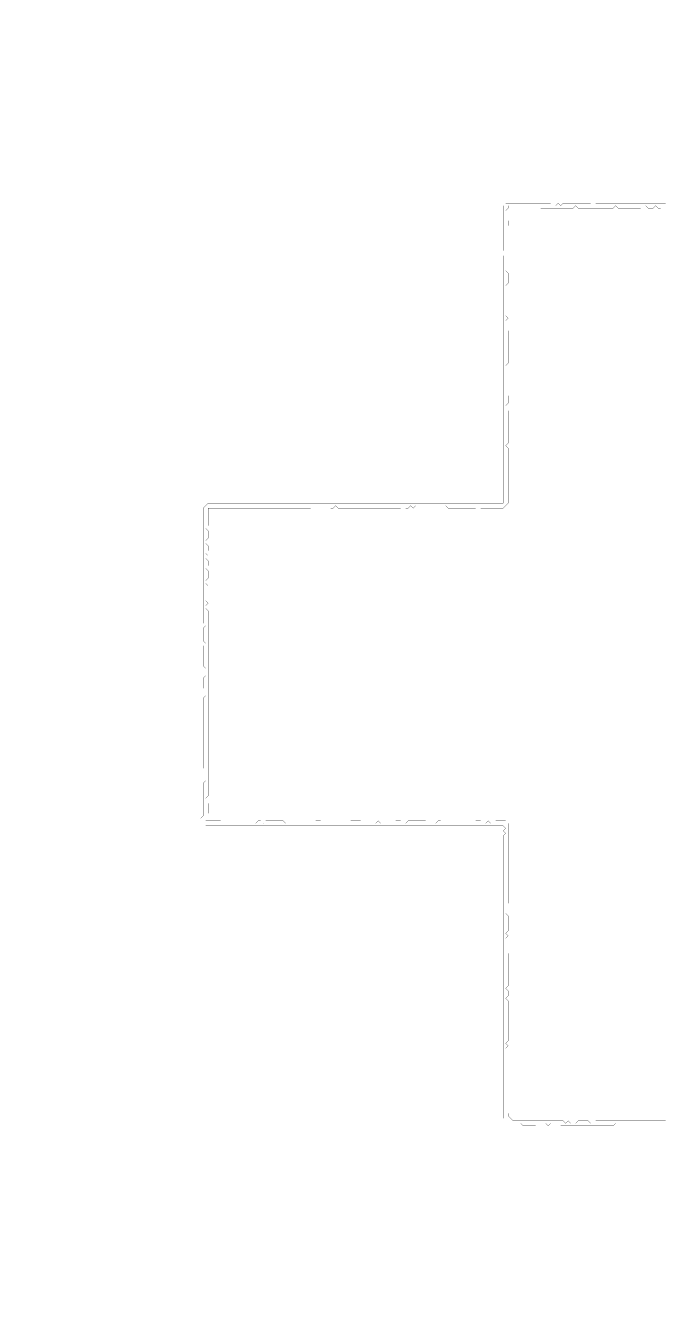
# Model space of a CAD drawing. Header units: metres. Extents: x 0 to 4985, y -4985 to 0.
# Drawn here: x 0 to 2493, y -4985 to 0 of the extents above; entities that cross this region are included whole.
import ezdxf

# ---------------------------------------------------------------- set-up
doc = ezdxf.new("R2010")
doc.units = ezdxf.units.M
doc.layers.add('conductor', color=1, linetype='Continuous')
doc.layers.add('substrate', color=5, linetype='Continuous')

msp = doc.modelspace()

# ---------------------------------------------------------------- linework, layer by layer
at = {"layer": 'conductor', "const_width": 0.5}
msp.add_lwpolyline([(2497.5, -712.2), (2487.7, -702.4), (2478, -712.2), (2468.2, -712.2), (2458.5, -702.4), (2448.7, -712.2), (2439, -712.2), (2429.2, -712.2), (2419.5, -702.4), (2409.7, -702.4), (2399.9, -712.2), (2390.2, -712.2), (2380.4, -712.2), (2370.7, -712.2), (2360.9, -712.2), (2351.2, -712.2), (2341.4, -712.2), (2331.7, -712.2), (2321.9, -712.2), (2312.1, -712.2), (2302.4, -702.4), (2292.6, -712.2), (2282.9, -712.2), (2273.1, -712.2), (2263.4, -712.2), (2253.6, -712.2), (2243.8, -712.2), (2234.1, -712.2), (2224.3, -712.2), (2214.6, -712.2), (2204.8, -712.2), (2195.1, -712.2), (2185.3, -712.2), (2175.6, -712.2), (2165.8, -712.2), (2156, -712.2), (2146.3, -702.4), (2136.5, -712.2), (2126.8, -712.2), (2117, -712.2), (2107.3, -712.2), (2097.5, -712.2), (2087.8, -712.2), (2078, -712.2), (2068.2, -712.2), (2058.5, -712.2), (2048.7, -712.2), (2039, -712.2), (2029.2, -712.2), (2019.5, -712.2), (2009.7, -712.2), (2000, -702.4), (1990.2, -712.2), (1980.4, -702.4), (1970.7, -702.4), (1960.9, -702.4), (1951.2, -702.4), (1941.4, -702.4), (1931.7, -702.4), (1921.9, -702.4), (1912.1, -702.4), (1902.4, -702.4), (1892.6, -702.4), (1882.9, -702.4), (1882.9, -712.2), (1873.1, -721.9), (1873.1, -731.7), (1873.1, -741.4), (1873.1, -751.2), (1882.9, -761), (1882.9, -770.7), (1882.9, -780.5), (1873.1, -790.2), (1873.1, -800), (1873.1, -809.7), (1873.1, -819.5), (1873.1, -829.2), (1873.1, -839), (1873.1, -848.8), (1873.1, -858.5), (1873.1, -868.3), (1873.1, -878), (1873.1, -887.8), (1873.1, -897.5), (1873.1, -907.3), (1873.1, -917.1), (1873.1, -926.8), (1882.9, -936.6), (1873.1, -946.3), (1873.1, -956.1), (1882.9, -965.8), (1882.9, -975.6), (1882.9, -985.3), (1882.9, -995.1), (1882.9, -1004.9), (1873.1, -1014.6), (1873.1, -1024.4), (1873.1, -1034.1), (1873.1, -1043.9), (1873.1, -1053.6), (1873.1, -1063.4), (1873.1, -1073.1), (1873.1, -1082.9), (1873.1, -1092.7), (1873.1, -1102.4), (1873.1, -1112.2), (1873.1, -1121.9), (1873.1, -1131.7), (1882.9, -1141.4), (1873.1, -1151.2), (1873.1, -1160.9), (1873.1, -1170.7), (1873.1, -1180.5), (1882.9, -1190.2), (1882.9, -1200), (1882.9, -1209.7), (1882.9, -1219.5), (1882.9, -1229.2), (1882.9, -1239), (1882.9, -1248.8), (1882.9, -1258.5), (1882.9, -1268.3), (1882.9, -1278), (1882.9, -1287.8), (1882.9, -1297.5), (1882.9, -1307.3), (1882.9, -1317), (1873.1, -1326.8), (1873.1, -1336.6), (1873.1, -1346.3), (1873.1, -1356.1), (1873.1, -1365.8), (1873.1, -1375.6), (1873.1, -1385.3), (1873.1, -1395.1), (1873.1, -1404.8), (1873.1, -1414.6), (1873.1, -1424.4), (1873.1, -1434.1), (1882.9, -1443.9), (1882.9, -1453.6), (1882.9, -1463.4), (1882.9, -1473.1), (1873.1, -1482.9), (1873.1, -1492.6), (1882.9, -1502.4), (1882.9, -1512.2), (1882.9, -1521.9), (1882.9, -1531.7), (1882.9, -1541.4), (1882.9, -1551.2), (1882.9, -1560.9), (1882.9, -1570.7), (1882.9, -1580.4), (1882.9, -1590.2), (1882.9, -1600), (1882.9, -1609.7), (1882.9, -1619.5), (1882.9, -1629.2), (1873.1, -1639), (1882.9, -1648.7), (1882.9, -1658.5), (1882.9, -1668.3), (1882.9, -1678), (1882.9, -1687.8), (1882.9, -1697.5), (1882.9, -1707.3), (1882.9, -1717), (1882.9, -1726.8), (1882.9, -1736.5), (1882.9, -1746.3), (1882.9, -1756.1), (1882.9, -1765.8), (1882.9, -1775.6), (1882.9, -1785.3), (1882.9, -1795.1), (1882.9, -1804.8), (1882.9, -1814.6), (1882.9, -1824.3), (1882.9, -1834.1), (1882.9, -1843.9), (1882.9, -1853.6), (1882.9, -1863.4), (1873.1, -1873.1), (1863.4, -1882.9), (1853.6, -1882.9), (1843.9, -1882.9), (1834.1, -1882.9), (1824.3, -1882.9), (1814.6, -1882.9), (1804.8, -1882.9), (1795.1, -1882.9), (1785.3, -1882.9), (1775.6, -1882.9), (1765.8, -1873.1), (1756.1, -1882.9), (1746.3, -1882.9), (1736.5, -1882.9), (1726.8, -1882.9), (1717, -1882.9), (1707.3, -1882.9), (1697.5, -1882.9), (1687.8, -1882.9), (1678, -1882.9), (1668.3, -1882.9), (1658.5, -1882.9), (1648.7, -1882.9), (1639, -1873.1), (1629.2, -1873.1), (1619.5, -1873.1), (1609.7, -1873.1), (1600, -1873.1), (1590.2, -1873.1), (1580.4, -1873.1), (1570.7, -1873.1), (1560.9, -1873.1), (1551.2, -1873.1), (1541.4, -1873.1), (1531.7, -1873.1), (1521.9, -1873.1), (1512.2, -1882.9), (1502.4, -1873.1), (1492.6, -1882.9), (1482.9, -1882.9), (1473.1, -1873.1), (1463.4, -1882.9), (1453.6, -1882.9), (1443.9, -1882.9), (1434.1, -1882.9), (1424.4, -1882.9), (1414.6, -1882.9), (1404.8, -1882.9), (1395.1, -1882.9), (1385.3, -1882.9), (1375.6, -1882.9), (1365.8, -1882.9), (1356.1, -1882.9), (1346.3, -1882.9), (1336.6, -1882.9), (1326.8, -1882.9), (1317, -1882.9), (1307.3, -1882.9), (1297.5, -1882.9), (1287.8, -1882.9), (1278, -1882.9), (1268.3, -1882.9), (1258.5, -1882.9), (1248.8, -1882.9), (1239, -1882.9), (1229.2, -1882.9), (1219.5, -1882.9), (1209.7, -1873.1), (1200, -1882.9), (1190.2, -1882.9), (1180.5, -1873.1), (1170.7, -1873.1), (1160.9, -1873.1), (1151.2, -1873.1), (1141.4, -1873.1), (1131.7, -1873.1), (1121.9, -1873.1), (1112.2, -1882.9), (1102.4, -1882.9), (1092.7, -1882.9), (1082.9, -1882.9), (1073.1, -1882.9), (1063.4, -1882.9), (1053.6, -1882.9), (1043.9, -1882.9), (1034.1, -1882.9), (1024.4, -1882.9), (1014.6, -1882.9), (1004.9, -1882.9), (995.1, -1882.9), (985.3, -1882.9), (975.6, -1882.9), (965.8, -1882.9), (956.1, -1882.9), (946.3, -1882.9), (936.6, -1882.9), (926.8, -1882.9), (917.1, -1882.9), (907.3, -1882.9), (897.5, -1882.9), (887.8, -1882.9), (878, -1882.9), (868.3, -1882.9), (858.5, -1882.9), (848.8, -1882.9), (839, -1882.9), (829.2, -1882.9), (819.5, -1882.9), (809.7, -1882.9), (800, -1882.9), (790.2, -1882.9), (780.5, -1882.9), (770.7, -1882.9), (761, -1882.9), (751.2, -1882.9), (741.4, -1882.9), (731.7, -1882.9), (721.9, -1882.9), (712.2, -1882.9), (712.2, -1892.6), (712.2, -1902.4), (712.2, -1912.1), (712.2, -1921.9), (712.2, -1931.7), (712.2, -1941.4), (712.2, -1951.2), (702.4, -1960.9), (712.2, -1970.7), (712.2, -1980.4), (712.2, -1990.2), (712.2, -2000), (702.4, -2009.7), (702.4, -2019.5), (712.2, -2029.2), (712.2, -2039), (712.2, -2048.7), (702.4, -2058.5), (712.2, -2068.2), (702.4, -2078), (712.2, -2087.8), (712.2, -2097.5), (712.2, -2107.3), (702.4, -2117), (712.2, -2126.8), (712.2, -2136.5), (712.2, -2146.3), (712.2, -2156), (702.4, -2165.8), (702.4, -2175.6), (712.2, -2185.3), (702.4, -2195.1), (702.4, -2204.8), (702.4, -2214.6), (702.4, -2224.3), (702.4, -2234.1), (702.4, -2243.8), (712.2, -2253.6), (702.4, -2263.4), (702.4, -2273.1), (712.2, -2282.9), (712.2, -2292.6), (712.2, -2302.4), (712.2, -2312.1), (712.2, -2321.9), (712.2, -2331.7), (712.2, -2341.4), (712.2, -2351.2), (712.2, -2360.9), (712.2, -2370.7), (712.2, -2380.4), (712.2, -2390.2), (712.2, -2399.9), (712.2, -2409.7), (712.2, -2419.5), (712.2, -2429.2), (712.2, -2439), (712.2, -2448.7), (712.2, -2458.5), (712.2, -2468.2), (712.2, -2478), (712.2, -2487.7), (712.2, -2497.5), (712.2, -2507.3), (712.2, -2517), (712.2, -2526.8), (712.2, -2536.5), (712.2, -2546.3), (712.2, -2556), (712.2, -2565.8), (712.2, -2575.5), (712.2, -2585.3), (712.2, -2595.1), (712.2, -2604.8), (712.2, -2614.6), (712.2, -2624.3), (712.2, -2634.1), (712.2, -2643.8), (712.2, -2653.6), (712.2, -2663.3), (712.2, -2673.1), (712.2, -2682.9), (712.2, -2692.6), (712.2, -2702.4), (712.2, -2712.1), (712.2, -2721.9), (712.2, -2731.6), (712.2, -2741.4), (712.2, -2751.2), (712.2, -2760.9), (712.2, -2770.7), (712.2, -2780.4), (712.2, -2790.2), (712.2, -2799.9), (712.2, -2809.7), (712.2, -2819.4), (712.2, -2829.2), (712.2, -2839), (712.2, -2848.7), (712.2, -2858.5), (712.2, -2868.2), (712.2, -2878), (712.2, -2887.7), (712.2, -2897.5), (712.2, -2907.2), (712.2, -2917), (712.2, -2926.8), (712.2, -2936.5), (712.2, -2946.3), (712.2, -2956), (712.2, -2965.8), (712.2, -2975.5), (712.2, -2985.3), (712.2, -2995), (712.2, -3004.8), (702.4, -3014.6), (702.4, -3024.3), (712.2, -3034.1), (712.2, -3043.8), (712.2, -3053.6), (712.2, -3063.3), (712.2, -3073.1), (702.4, -3082.9), (702.4, -3092.6), (702.4, -3102.4), (712.2, -3102.4), (721.9, -3102.4), (731.7, -3102.4), (741.4, -3102.4), (751.2, -3102.4), (761, -3102.4), (770.7, -3112.1), (780.5, -3112.1), (790.2, -3112.1), (800, -3112.1), (809.7, -3112.1), (819.5, -3112.1), (829.2, -3112.1), (839, -3112.1), (848.8, -3112.1), (858.5, -3112.1), (868.3, -3112.1), (878, -3112.1), (887.8, -3112.1), (897.5, -3112.1), (907.3, -3102.4), (917.1, -3102.4), (926.8, -3112.1), (936.6, -3102.4), (946.3, -3102.4), (956.1, -3102.4), (965.8, -3102.4), (975.6, -3102.4), (985.3, -3102.4), (995.1, -3102.4), (1004.9, -3102.4), (1014.6, -3112.1), (1024.4, -3112.1), (1034.1, -3102.4), (1043.9, -3112.1), (1053.6, -3112.1), (1063.4, -3112.1), (1073.1, -3102.4), (1082.9, -3112.1), (1092.7, -3112.1), (1102.4, -3112.1), (1112.2, -3112.1), (1121.9, -3112.1), (1131.7, -3102.4), (1141.4, -3102.4), (1151.2, -3102.4), (1160.9, -3112.1), (1170.7, -3112.1), (1180.5, -3112.1), (1190.2, -3112.1), (1200, -3112.1), (1209.7, -3112.1), (1219.5, -3112.1), (1229.2, -3112.1), (1239, -3112.1), (1248.8, -3102.4), (1258.5, -3112.1), (1268.3, -3102.4), (1278, -3102.4), (1287.8, -3102.4), (1297.5, -3102.4), (1307.3, -3102.4), (1317, -3112.1), (1326.8, -3112.1), (1336.6, -3112.1), (1346.3, -3112.1), (1356.1, -3112.1), (1365.8, -3112.1), (1375.6, -3102.4), (1385.3, -3112.1), (1395.1, -3112.1), (1404.8, -3112.1), (1414.6, -3112.1), (1424.4, -3112.1), (1434.1, -3112.1), (1443.9, -3102.4), (1453.6, -3102.4), (1463.4, -3102.4), (1473.1, -3112.1), (1482.9, -3112.1), (1492.6, -3102.4), (1502.4, -3102.4), (1512.2, -3102.4), (1521.9, -3102.4), (1531.7, -3102.4), (1541.4, -3102.4), (1551.2, -3102.4), (1560.9, -3102.4), (1570.7, -3112.1), (1580.4, -3112.1), (1590.2, -3112.1), (1600, -3112.1), (1609.7, -3102.4), (1619.5, -3102.4), (1629.2, -3112.1), (1639, -3112.1), (1648.7, -3112.1), (1658.5, -3102.4), (1668.3, -3112.1), (1678, -3112.1), (1687.8, -3112.1), (1697.5, -3112.1), (1707.3, -3112.1), (1717, -3112.1), (1726.8, -3112.1), (1736.5, -3102.4), (1746.3, -3112.1), (1756.1, -3102.4), (1765.8, -3102.4), (1775.6, -3102.4), (1785.3, -3112.1), (1795.1, -3112.1), (1804.8, -3102.4), (1814.6, -3112.1), (1824.3, -3112.1), (1834.1, -3102.4), (1843.9, -3102.4), (1853.6, -3102.4), (1863.4, -3102.4), (1873.1, -3102.4), (1882.9, -3112.1), (1882.9, -3121.9), (1882.9, -3131.6), (1882.9, -3141.4), (1882.9, -3151.1), (1882.9, -3160.9), (1882.9, -3170.7), (1882.9, -3180.4), (1882.9, -3190.2), (1882.9, -3199.9), (1882.9, -3209.7), (1882.9, -3219.4), (1882.9, -3229.2), (1882.9, -3238.9), (1882.9, -3248.7), (1882.9, -3258.5), (1882.9, -3268.2), (1882.9, -3278), (1882.9, -3287.7), (1882.9, -3297.5), (1882.9, -3307.2), (1882.9, -3317), (1882.9, -3326.7), (1882.9, -3336.5), (1882.9, -3346.3), (1882.9, -3356), (1882.9, -3365.8), (1882.9, -3375.5), (1882.9, -3385.3), (1882.9, -3395), (1882.9, -3404.8), (1882.9, -3414.6), (1882.9, -3424.3), (1873.1, -3434.1), (1873.1, -3443.8), (1873.1, -3453.6), (1873.1, -3463.3), (1882.9, -3473.1), (1882.9, -3482.8), (1882.9, -3492.6), (1882.9, -3502.4), (1882.9, -3512.1), (1882.9, -3521.9), (1882.9, -3531.6), (1873.1, -3541.4), (1882.9, -3551.1), (1873.1, -3560.9), (1873.1, -3570.6), (1873.1, -3580.4), (1873.1, -3590.2), (1873.1, -3599.9), (1873.1, -3609.7), (1882.9, -3619.4), (1882.9, -3629.2), (1882.9, -3638.9), (1882.9, -3648.7), (1882.9, -3658.4), (1882.9, -3668.2), (1882.9, -3678), (1882.9, -3687.7), (1882.9, -3697.5), (1882.9, -3707.2), (1882.9, -3717), (1882.9, -3726.7), (1882.9, -3736.5), (1882.9, -3746.2), (1873.1, -3756), (1882.9, -3765.8), (1882.9, -3775.5), (1882.9, -3785.3), (1873.1, -3795), (1882.9, -3804.8), (1882.9, -3814.5), (1882.9, -3824.3), (1882.9, -3834.1), (1882.9, -3843.8), (1882.9, -3853.6), (1882.9, -3863.3), (1882.9, -3873.1), (1882.9, -3882.8), (1882.9, -3892.6), (1882.9, -3902.3), (1882.9, -3912.1), (1882.9, -3921.9), (1882.9, -3931.6), (1882.9, -3941.4), (1882.9, -3951.1), (1882.9, -3960.9), (1873.1, -3970.6), (1882.9, -3980.4), (1873.1, -3990.1), (1873.1, -3999.9), (1873.1, -4009.7), (1873.1, -4019.4), (1873.1, -4029.2), (1873.1, -4038.9), (1873.1, -4048.7), (1873.1, -4058.4), (1873.1, -4068.2), (1873.1, -4077.9), (1873.1, -4087.7), (1873.1, -4097.5), (1873.1, -4107.2), (1873.1, -4117), (1873.1, -4126.7), (1873.1, -4136.5), (1873.1, -4146.2), (1873.1, -4156), (1873.1, -4165.8), (1873.1, -4175.5), (1873.1, -4185.3), (1873.1, -4195), (1873.1, -4204.8), (1873.1, -4214.5), (1873.1, -4224.3), (1873.1, -4234), (1882.9, -4243.8), (1882.9, -4253.6), (1892.6, -4263.3), (1902.4, -4273.1), (1912.1, -4273.1), (1921.9, -4273.1), (1931.7, -4273.1), (1941.4, -4273.1), (1951.2, -4273.1), (1960.9, -4273.1), (1970.7, -4273.1), (1980.4, -4273.1), (1990.2, -4273.1), (2000, -4273.1), (2009.7, -4273.1), (2019.5, -4273.1), (2029.2, -4273.1), (2039, -4273.1), (2048.7, -4273.1), (2058.5, -4273.1), (2068.2, -4273.1), (2078, -4273.1), (2087.8, -4273.1), (2097.5, -4273.1), (2107.3, -4282.8), (2117, -4273.1), (2126.8, -4282.8), (2136.5, -4282.8), (2146.3, -4282.8), (2156, -4273.1), (2165.8, -4273.1), (2175.6, -4273.1), (2185.3, -4273.1), (2195.1, -4273.1), (2204.8, -4282.8), (2214.6, -4282.8), (2224.3, -4273.1), (2234.1, -4273.1), (2243.8, -4273.1), (2253.6, -4273.1), (2263.4, -4273.1), (2273.1, -4273.1), (2282.9, -4273.1), (2292.6, -4273.1), (2302.4, -4273.1), (2312.1, -4273.1), (2321.9, -4273.1), (2331.7, -4273.1), (2341.4, -4273.1), (2351.2, -4273.1), (2360.9, -4273.1), (2370.7, -4273.1), (2380.4, -4273.1), (2390.2, -4273.1), (2399.9, -4273.1), (2409.7, -4273.1), (2419.5, -4273.1), (2429.2, -4273.1), (2439, -4273.1), (2448.7, -4273.1), (2458.5, -4273.1), (2468.2, -4273.1), (2478, -4273.1), (2487.7, -4273.1), (2497.5, -4273.1)], dxfattribs=at)
at = {"layer": 'substrate', "const_width": 0.5}
for points in [[(2497.5, 0), (2487.7, 0), (2478, 0), (2468.2, 0), (2458.5, 0), (2448.7, 0), (2439, 0), (2429.2, 0), (2419.5, 0), (2409.7, 0), (2399.9, 0), (2390.2, 0), (2380.4, 0), (2370.7, 0), (2360.9, 0), (2351.2, 0), (2341.4, 0), (2331.7, 0), (2321.9, 0), (2312.1, 0), (2302.4, 0), (2292.6, 0), (2282.9, 0), (2273.1, 0), (2263.4, 0), (2253.6, 0), (2243.8, 0), (2234.1, 0), (2224.3, 0), (2214.6, 0), (2204.8, 0), (2195.1, 0), (2185.3, 0), (2175.6, 0), (2165.8, 0), (2156, 0), (2146.3, 0), (2136.5, 0), (2126.8, 0), (2117, 0), (2107.3, 0), (2097.5, 0), (2087.8, 0), (2078, 0), (2068.2, 0), (2058.5, 0), (2048.7, 0), (2039, 0), (2029.2, 0), (2019.5, 0), (2009.7, 0), (2000, 0), (1990.2, 0), (1980.4, 0), (1970.7, 0), (1960.9, 0), (1951.2, 0), (1941.4, 0), (1931.7, 0), (1921.9, 0), (1912.1, 0), (1902.4, 0), (1892.6, 0), (1882.9, 0), (1873.1, 0), (1863.4, 0), (1853.6, 0), (1843.9, 0), (1834.1, 0), (1824.3, 0), (1814.6, 0), (1804.8, 0), (1795.1, 0), (1785.3, 0), (1775.6, 0), (1765.8, 0), (1756.1, 0), (1746.3, 0), (1736.5, 0), (1726.8, 0), (1717, 0), (1707.3, 0), (1697.5, 0), (1687.8, 0), (1678, 0), (1668.3, 0), (1658.5, 0), (1648.7, 0), (1639, 0), (1629.2, 0), (1619.5, 0), (1609.7, 0), (1600, 0), (1590.2, 0), (1580.4, 0), (1570.7, 0), (1560.9, 0), (1551.2, 0), (1541.4, 0), (1531.7, 0), (1521.9, 0), (1512.2, 0), (1502.4, 0), (1492.6, 0), (1482.9, 0), (1473.1, 0), (1463.4, 0), (1453.6, 0), (1443.9, 0), (1434.1, 0), (1424.4, 0), (1414.6, 0), (1404.8, 0), (1395.1, 0), (1385.3, 0), (1375.6, 0), (1365.8, 0), (1356.1, 0), (1346.3, 0), (1336.6, 0), (1326.8, 0), (1317, 0), (1307.3, 0), (1297.5, 0), (1287.8, 0), (1278, 0), (1268.3, 0), (1258.5, 0), (1248.8, 0), (1239, 0), (1229.2, 0), (1219.5, 0), (1209.7, 0), (1200, 0), (1190.2, 0), (1180.5, 0), (1170.7, 0), (1160.9, 0), (1151.2, 0), (1141.4, 0), (1131.7, 0), (1121.9, 0), (1112.2, 0), (1102.4, 0), (1092.7, 0), (1082.9, 0), (1073.1, 0), (1063.4, 0), (1053.6, 0), (1043.9, 0), (1034.1, 0), (1024.4, 0), (1014.6, 0), (1004.9, 0), (995.1, 0), (985.3, 0), (975.6, 0), (965.8, 0), (956.1, 0), (946.3, 0), (936.6, 0), (926.8, 0), (917.1, 0), (907.3, 0), (897.5, 0), (887.8, 0), (878, 0), (868.3, 0), (858.5, 0), (848.8, 0), (839, 0), (829.2, 0), (819.5, 0), (809.7, 0), (800, 0), (790.2, 0), (780.5, 0), (770.7, 0), (761, 0), (751.2, 0), (741.4, 0), (731.7, 0), (721.9, 0), (712.2, 0), (702.4, 0), (692.7, 0), (682.9, 0), (673.2, 0), (663.4, 0), (653.6, 0), (643.9, 0), (634.1, 0), (624.4, 0), (614.6, 0), (604.9, 0), (595.1, 0), (585.4, 0), (575.6, 0), (565.8, 0), (556.1, 0), (546.3, 0), (536.6, 0), (526.8, 0), (517.1, 0), (507.3, 0), (497.5, 0), (487.8, 0), (478, 0), (468.3, 0), (458.5, 0), (448.8, 0), (439, 0), (429.3, 0), (419.5, 0), (409.7, 0), (400, 0), (390.2, 0), (380.5, 0), (370.7, 0), (361, 0), (351.2, 0), (341.5, 0), (331.7, 0), (321.9, 0), (312.2, 0), (302.4, 0), (292.7, 0), (282.9, 0), (273.2, 0), (263.4, 0), (253.7, 0), (243.9, 0), (234.1, 0), (224.4, 0), (214.6, 0), (204.9, 0), (195.1, 0), (185.4, 0), (175.6, 0), (165.8, 0), (156.1, 0), (146.3, 0), (136.6, 0), (126.8, 0), (117.1, 0), (107.3, 0), (97.6, 0), (87.8, 0), (78, 0), (68.3, 0), (58.5, 0), (48.8, 0), (39, 0), (29.3, 0), (19.5, 0), (9.8, 0), (0, 0), (0, -9.8), (0, -19.5), (0, -29.3), (0, -39), (0, -48.8), (0, -58.5), (0, -68.3), (0, -78), (0, -87.8), (0, -97.6), (0, -107.3), (0, -117.1), (0, -126.8), (0, -136.6), (0, -146.3), (0, -156.1), (0, -165.8), (0, -175.6), (0, -185.4), (0, -195.1), (0, -204.9), (0, -214.6), (0, -224.4), (0, -234.1), (0, -243.9), (0, -253.7), (0, -263.4), (0, -273.2), (0, -282.9), (0, -292.7), (0, -302.4), (0, -312.2), (0, -321.9), (0, -331.7), (0, -341.5), (0, -351.2), (0, -361), (0, -370.7), (0, -380.5), (0, -390.2), (0, -400), (0, -409.7), (0, -419.5), (0, -429.3), (0, -439), (0, -448.8), (0, -458.5), (0, -468.3), (0, -478), (0, -487.8), (0, -497.5), (0, -507.3), (0, -517.1), (0, -526.8), (0, -536.6), (0, -546.3), (0, -556.1), (0, -565.8), (0, -575.6), (0, -585.4), (0, -595.1), (0, -604.9), (0, -614.6), (0, -624.4), (0, -634.1), (0, -643.9), (0, -653.6), (0, -663.4), (0, -673.2), (0, -682.9), (0, -692.7), (0, -702.4), (0, -712.2), (0, -721.9), (0, -731.7), (0, -741.4), (0, -751.2), (0, -761), (0, -770.7), (0, -780.5), (0, -790.2), (0, -800), (0, -809.7), (0, -819.5), (0, -829.2), (0, -839), (0, -848.8), (0, -858.5), (0, -868.3), (0, -878), (0, -887.8), (0, -897.5), (0, -907.3), (0, -917.1), (0, -926.8), (0, -936.6), (0, -946.3), (0, -956.1), (0, -965.8), (0, -975.6), (0, -985.3), (0, -995.1), (0, -1004.9), (0, -1014.6), (0, -1024.4), (0, -1034.1), (0, -1043.9), (0, -1053.6), (0, -1063.4), (0, -1073.1), (0, -1082.9), (0, -1092.7), (0, -1102.4), (0, -1112.2), (0, -1121.9), (0, -1131.7), (0, -1141.4), (0, -1151.2), (0, -1160.9), (0, -1170.7), (0, -1180.5), (0, -1190.2), (0, -1200), (0, -1209.7), (0, -1219.5), (0, -1229.2), (0, -1239), (0, -1248.8), (0, -1258.5), (0, -1268.3), (0, -1278), (0, -1287.8), (0, -1297.5), (0, -1307.3), (0, -1317), (0, -1326.8), (0, -1336.6), (0, -1346.3), (0, -1356.1), (0, -1365.8), (0, -1375.6), (0, -1385.3), (0, -1395.1), (0, -1404.8), (0, -1414.6), (0, -1424.4), (0, -1434.1), (0, -1443.9), (0, -1453.6), (0, -1463.4), (0, -1473.1), (0, -1482.9), (0, -1492.6), (0, -1502.4), (0, -1512.2), (0, -1521.9), (0, -1531.7), (0, -1541.4), (0, -1551.2), (0, -1560.9), (0, -1570.7), (0, -1580.4), (0, -1590.2), (0, -1600), (0, -1609.7), (0, -1619.5), (0, -1629.2), (0, -1639), (0, -1648.7), (0, -1658.5), (0, -1668.3), (0, -1678), (0, -1687.8), (0, -1697.5), (0, -1707.3), (0, -1717), (0, -1726.8), (0, -1736.5), (0, -1746.3), (0, -1756.1), (0, -1765.8), (0, -1775.6), (0, -1785.3), (0, -1795.1), (0, -1804.8), (0, -1814.6), (0, -1824.3), (0, -1834.1), (0, -1843.9), (0, -1853.6), (0, -1863.4), (0, -1873.1), (0, -1882.9), (0, -1892.6), (0, -1902.4), (0, -1912.1), (0, -1921.9), (0, -1931.7), (0, -1941.4), (0, -1951.2), (0, -1960.9), (0, -1970.7), (0, -1980.4), (0, -1990.2), (0, -2000), (0, -2009.7), (0, -2019.5), (0, -2029.2), (0, -2039), (0, -2048.7), (0, -2058.5), (0, -2068.2), (0, -2078), (0, -2087.8), (0, -2097.5), (0, -2107.3), (0, -2117), (0, -2126.8), (0, -2136.5), (0, -2146.3), (0, -2156), (0, -2165.8), (0, -2175.6), (0, -2185.3), (0, -2195.1), (0, -2204.8), (0, -2214.6), (0, -2224.3), (0, -2234.1), (0, -2243.8), (0, -2253.6), (0, -2263.4), (0, -2273.1), (0, -2282.9), (0, -2292.6), (0, -2302.4), (0, -2312.1), (0, -2321.9), (0, -2331.7), (0, -2341.4), (0, -2351.2), (0, -2360.9), (0, -2370.7), (0, -2380.4), (0, -2390.2), (0, -2399.9), (0, -2409.7), (0, -2419.5), (0, -2429.2), (0, -2439), (0, -2448.7), (0, -2458.5), (0, -2468.2), (0, -2478), (0, -2487.7), (0, -2497.5), (0, -2507.3), (0, -2517), (0, -2526.8), (0, -2536.5), (0, -2546.3), (0, -2556), (0, -2565.8), (0, -2575.5), (0, -2585.3), (0, -2595.1), (0, -2604.8), (0, -2614.6), (0, -2624.3), (0, -2634.1), (0, -2643.8), (0, -2653.6), (0, -2663.3), (0, -2673.1), (0, -2682.9), (0, -2692.6), (0, -2702.4), (0, -2712.1), (0, -2721.9), (0, -2731.6), (0, -2741.4), (0, -2751.2), (0, -2760.9), (0, -2770.7), (0, -2780.4), (0, -2790.2), (0, -2799.9), (0, -2809.7), (0, -2819.4), (0, -2829.2), (0, -2839), (0, -2848.7), (0, -2858.5), (0, -2868.2), (0, -2878), (0, -2887.7), (0, -2897.5), (0, -2907.2), (0, -2917), (0, -2926.8), (0, -2936.5), (0, -2946.3), (0, -2956), (0, -2965.8), (0, -2975.5), (0, -2985.3), (0, -2995), (0, -3004.8), (0, -3014.6), (0, -3024.3), (0, -3034.1), (0, -3043.8), (0, -3053.6), (0, -3063.3), (0, -3073.1), (0, -3082.9), (0, -3092.6), (0, -3102.4), (0, -3112.1), (0, -3121.9), (0, -3131.6), (0, -3141.4), (0, -3151.1), (0, -3160.9), (0, -3170.7), (0, -3180.4), (0, -3190.2), (0, -3199.9), (0, -3209.7), (0, -3219.4), (0, -3229.2), (0, -3238.9), (0, -3248.7), (0, -3258.5), (0, -3268.2), (0, -3278), (0, -3287.7), (0, -3297.5), (0, -3307.2), (0, -3317), (0, -3326.7), (0, -3336.5), (0, -3346.3), (0, -3356), (0, -3365.8), (0, -3375.5), (0, -3385.3), (0, -3395), (0, -3404.8), (0, -3414.6), (0, -3424.3), (0, -3434.1), (0, -3443.8), (0, -3453.6), (0, -3463.3), (0, -3473.1), (0, -3482.8), (0, -3492.6), (0, -3502.4), (0, -3512.1), (0, -3521.9), (0, -3531.6), (0, -3541.4), (0, -3551.1), (0, -3560.9), (0, -3570.6), (0, -3580.4), (0, -3590.2), (0, -3599.9), (0, -3609.7), (0, -3619.4), (0, -3629.2), (0, -3638.9), (0, -3648.7), (0, -3658.4), (0, -3668.2), (0, -3678), (0, -3687.7), (0, -3697.5), (0, -3707.2), (0, -3717), (0, -3726.7), (0, -3736.5), (0, -3746.2), (0, -3756), (0, -3765.8), (0, -3775.5), (0, -3785.3), (0, -3795), (0, -3804.8), (0, -3814.5), (0, -3824.3), (0, -3834.1), (0, -3843.8), (0, -3853.6), (0, -3863.3), (0, -3873.1), (0, -3882.8), (0, -3892.6), (0, -3902.3), (0, -3912.1), (0, -3921.9), (0, -3931.6), (0, -3941.4), (0, -3951.1), (0, -3960.9), (0, -3970.6), (0, -3980.4), (0, -3990.1), (0, -3999.9), (0, -4009.7), (0, -4019.4), (0, -4029.2), (0, -4038.9), (0, -4048.7), (0, -4058.4), (0, -4068.2), (0, -4077.9), (0, -4087.7), (0, -4097.5), (0, -4107.2), (0, -4117), (0, -4126.7), (0, -4136.5), (0, -4146.2), (0, -4156), (0, -4165.8), (0, -4175.5), (0, -4185.3), (0, -4195), (0, -4204.8), (0, -4214.5), (0, -4224.3), (0, -4234), (0, -4243.8), (0, -4253.6), (0, -4263.3), (0, -4273.1), (0, -4282.8), (0, -4292.6), (0, -4302.3), (0, -4312.1), (0, -4321.8), (0, -4331.6), (0, -4341.4), (0, -4351.1), (0, -4360.9), (0, -4370.6), (0, -4380.4), (0, -4390.1), (0, -4399.9), (0, -4409.6), (0, -4419.4), (0, -4429.2), (0, -4438.9), (0, -4448.7), (0, -4458.4), (0, -4468.2), (0, -4477.9), (0, -4487.7), (0, -4497.5), (0, -4507.2), (0, -4517), (0, -4526.7), (0, -4536.5), (0, -4546.2), (0, -4556), (0, -4565.7), (0, -4575.5), (0, -4585.3), (0, -4595), (0, -4604.8), (0, -4614.5), (0, -4624.3), (0, -4634), (0, -4643.8), (0, -4653.5), (0, -4663.3), (0, -4673.1), (0, -4682.8), (0, -4692.6), (0, -4702.3), (0, -4712.1), (0, -4721.8), (0, -4731.6), (0, -4741.3), (0, -4751.1), (0, -4760.9), (0, -4770.6), (0, -4780.4), (0, -4790.1), (0, -4799.9), (0, -4809.6), (0, -4819.4), (0, -4829.2), (0, -4838.9), (0, -4848.7), (0, -4858.4), (0, -4868.2), (0, -4877.9), (0, -4887.7), (0, -4897.4), (0, -4907.2), (0, -4917), (0, -4926.7), (0, -4936.5), (0, -4946.2), (0, -4956), (0, -4965.7), (0, -4975.5), (0, -4985.2), (9.8, -4985.2), (19.5, -4985.2), (29.3, -4985.2), (39, -4985.2), (48.8, -4985.2), (58.5, -4985.2), (68.3, -4985.2), (78, -4985.2), (87.8, -4985.2), (97.6, -4985.2), (107.3, -4985.2), (117.1, -4985.2), (126.8, -4985.2), (136.6, -4985.2), (146.3, -4985.2), (156.1, -4985.2), (165.8, -4985.2), (175.6, -4985.2), (185.4, -4985.2), (195.1, -4985.2), (204.9, -4985.2), (214.6, -4985.2), (224.4, -4985.2), (234.1, -4985.2), (243.9, -4985.2), (253.7, -4985.2), (263.4, -4985.2), (273.2, -4985.2), (282.9, -4985.2), (292.7, -4985.2), (302.4, -4985.2), (312.2, -4985.2), (321.9, -4985.2), (331.7, -4985.2), (341.5, -4985.2), (351.2, -4985.2), (361, -4985.2), (370.7, -4985.2), (380.5, -4985.2), (390.2, -4985.2), (400, -4985.2), (409.7, -4985.2), (419.5, -4985.2), (429.3, -4985.2), (439, -4985.2), (448.8, -4985.2), (458.5, -4985.2), (468.3, -4985.2), (478, -4985.2), (487.8, -4985.2), (497.5, -4985.2), (507.3, -4985.2), (517.1, -4985.2), (526.8, -4985.2), (536.6, -4985.2), (546.3, -4985.2), (556.1, -4985.2), (565.8, -4985.2), (575.6, -4985.2), (585.4, -4985.2), (595.1, -4985.2), (604.9, -4985.2), (614.6, -4985.2), (624.4, -4985.2), (634.1, -4985.2), (643.9, -4985.2), (653.6, -4985.2), (663.4, -4985.2), (673.2, -4985.2), (682.9, -4985.2), (692.7, -4985.2), (702.4, -4985.2), (712.2, -4985.2), (721.9, -4985.2), (731.7, -4985.2), (741.4, -4985.2), (751.2, -4985.2), (761, -4985.2), (770.7, -4985.2), (780.5, -4985.2), (790.2, -4985.2), (800, -4985.2), (809.7, -4985.2), (819.5, -4985.2), (829.2, -4985.2), (839, -4985.2), (848.8, -4985.2), (858.5, -4985.2), (868.3, -4985.2), (878, -4985.2), (887.8, -4985.2), (897.5, -4985.2), (907.3, -4985.2), (917.1, -4985.2), (926.8, -4985.2), (936.6, -4985.2), (946.3, -4985.2), (956.1, -4985.2), (965.8, -4985.2), (975.6, -4985.2), (985.3, -4985.2), (995.1, -4985.2), (1004.9, -4985.2), (1014.6, -4985.2), (1024.4, -4985.2), (1034.1, -4985.2), (1043.9, -4985.2), (1053.6, -4985.2), (1063.4, -4985.2), (1073.1, -4985.2), (1082.9, -4985.2), (1092.7, -4985.2), (1102.4, -4985.2), (1112.2, -4985.2), (1121.9, -4985.2), (1131.7, -4985.2), (1141.4, -4985.2), (1151.2, -4985.2), (1160.9, -4985.2), (1170.7, -4985.2), (1180.5, -4985.2), (1190.2, -4985.2), (1200, -4985.2), (1209.7, -4985.2), (1219.5, -4985.2), (1229.2, -4985.2), (1239, -4985.2), (1248.8, -4985.2), (1258.5, -4985.2), (1268.3, -4985.2), (1278, -4985.2), (1287.8, -4985.2), (1297.5, -4985.2), (1307.3, -4985.2), (1317, -4985.2), (1326.8, -4985.2), (1336.6, -4985.2), (1346.3, -4985.2), (1356.1, -4985.2), (1365.8, -4985.2), (1375.6, -4985.2), (1385.3, -4985.2), (1395.1, -4985.2), (1404.8, -4985.2), (1414.6, -4985.2), (1424.4, -4985.2), (1434.1, -4985.2), (1443.9, -4985.2), (1453.6, -4985.2), (1463.4, -4985.2), (1473.1, -4985.2), (1482.9, -4985.2), (1492.6, -4985.2), (1502.4, -4985.2), (1512.2, -4985.2), (1521.9, -4985.2), (1531.7, -4985.2), (1541.4, -4985.2), (1551.2, -4985.2), (1560.9, -4985.2), (1570.7, -4985.2), (1580.4, -4985.2), (1590.2, -4985.2), (1600, -4985.2), (1609.7, -4985.2), (1619.5, -4985.2), (1629.2, -4985.2), (1639, -4985.2), (1648.7, -4985.2), (1658.5, -4985.2), (1668.3, -4985.2), (1678, -4985.2), (1687.8, -4985.2), (1697.5, -4985.2), (1707.3, -4985.2), (1717, -4985.2), (1726.8, -4985.2), (1736.5, -4985.2), (1746.3, -4985.2), (1756.1, -4985.2), (1765.8, -4985.2), (1775.6, -4985.2), (1785.3, -4985.2), (1795.1, -4985.2), (1804.8, -4985.2), (1814.6, -4985.2), (1824.3, -4985.2), (1834.1, -4985.2), (1843.9, -4985.2), (1853.6, -4985.2), (1863.4, -4985.2), (1873.1, -4985.2), (1882.9, -4985.2), (1892.6, -4985.2), (1902.4, -4985.2), (1912.1, -4985.2), (1921.9, -4985.2), (1931.7, -4985.2), (1941.4, -4985.2), (1951.2, -4985.2), (1960.9, -4985.2), (1970.7, -4985.2), (1980.4, -4985.2), (1990.2, -4985.2), (2000, -4985.2), (2009.7, -4985.2), (2019.5, -4985.2), (2029.2, -4985.2), (2039, -4985.2), (2048.7, -4985.2), (2058.5, -4985.2), (2068.2, -4985.2), (2078, -4985.2), (2087.8, -4985.2), (2097.5, -4985.2), (2107.3, -4985.2), (2117, -4985.2), (2126.8, -4985.2), (2136.5, -4985.2), (2146.3, -4985.2), (2156, -4985.2), (2165.8, -4985.2), (2175.6, -4985.2), (2185.3, -4985.2), (2195.1, -4985.2), (2204.8, -4985.2), (2214.6, -4985.2), (2224.3, -4985.2), (2234.1, -4985.2), (2243.8, -4985.2), (2253.6, -4985.2), (2263.4, -4985.2), (2273.1, -4985.2), (2282.9, -4985.2), (2292.6, -4985.2), (2302.4, -4985.2), (2312.1, -4985.2), (2321.9, -4985.2), (2331.7, -4985.2), (2341.4, -4985.2), (2351.2, -4985.2), (2360.9, -4985.2), (2370.7, -4985.2), (2380.4, -4985.2), (2390.2, -4985.2), (2399.9, -4985.2), (2409.7, -4985.2), (2419.5, -4985.2), (2429.2, -4985.2), (2439, -4985.2), (2448.7, -4985.2), (2458.5, -4985.2), (2468.2, -4985.2), (2478, -4985.2), (2487.7, -4985.2), (2497.5, -4985.2)], [(2497.5, -4282.8), (2487.7, -4282.8), (2478, -4282.8), (2468.2, -4282.8), (2458.5, -4282.8), (2448.7, -4282.8), (2439, -4282.8), (2429.2, -4282.8), (2419.5, -4282.8), (2409.7, -4282.8), (2399.9, -4282.8), (2390.2, -4282.8), (2380.4, -4282.8), (2370.7, -4282.8), (2360.9, -4282.8), (2351.2, -4282.8), (2341.4, -4282.8), (2331.7, -4282.8), (2321.9, -4282.8), (2312.1, -4282.8), (2302.4, -4282.8), (2292.6, -4292.6), (2282.9, -4292.6), (2273.1, -4292.6), (2263.4, -4292.6), (2253.6, -4292.6), (2243.8, -4292.6), (2234.1, -4292.6), (2224.3, -4292.6), (2214.6, -4292.6), (2204.8, -4292.6), (2195.1, -4292.6), (2185.3, -4292.6), (2175.6, -4292.6), (2165.8, -4292.6), (2156, -4292.6), (2146.3, -4292.6), (2136.5, -4292.6), (2126.8, -4292.6), (2117, -4292.6), (2107.3, -4292.6), (2097.5, -4292.6), (2087.8, -4292.6), (2078, -4282.8), (2068.2, -4282.8), (2058.5, -4282.8), (2048.7, -4282.8), (2039, -4292.6), (2029.2, -4282.8), (2019.5, -4282.8), (2009.7, -4282.8), (2000, -4282.8), (1990.2, -4292.6), (1980.4, -4292.6), (1970.7, -4292.6), (1960.9, -4292.6), (1951.2, -4292.6), (1941.4, -4292.6), (1931.7, -4282.8), (1921.9, -4282.8), (1912.1, -4282.8), (1902.4, -4282.8), (1892.6, -4282.8), (1882.9, -4282.8), (1873.1, -4273.1), (1863.4, -4263.3), (1863.4, -4253.6), (1863.4, -4243.8), (1863.4, -4234), (1863.4, -4224.3), (1863.4, -4214.5), (1863.4, -4204.8), (1863.4, -4195), (1863.4, -4185.3), (1863.4, -4175.5), (1863.4, -4165.8), (1863.4, -4156), (1863.4, -4146.2), (1863.4, -4136.5), (1863.4, -4126.7), (1863.4, -4117), (1863.4, -4107.2), (1863.4, -4097.5), (1863.4, -4087.7), (1863.4, -4077.9), (1863.4, -4068.2), (1863.4, -4058.4), (1863.4, -4048.7), (1863.4, -4038.9), (1863.4, -4029.2), (1863.4, -4019.4), (1863.4, -4009.7), (1863.4, -3999.9), (1863.4, -3990.1), (1863.4, -3980.4), (1863.4, -3970.6), (1863.4, -3960.9), (1863.4, -3951.1), (1863.4, -3941.4), (1863.4, -3931.6), (1863.4, -3921.9), (1863.4, -3912.1), (1863.4, -3902.3), (1863.4, -3892.6), (1863.4, -3882.8), (1863.4, -3873.1), (1863.4, -3863.3), (1863.4, -3853.6), (1863.4, -3843.8), (1863.4, -3834.1), (1863.4, -3824.3), (1863.4, -3814.5), (1863.4, -3804.8), (1863.4, -3795), (1863.4, -3785.3), (1863.4, -3775.5), (1863.4, -3765.8), (1863.4, -3756), (1863.4, -3746.2), (1863.4, -3736.5), (1863.4, -3726.7), (1863.4, -3717), (1863.4, -3707.2), (1863.4, -3697.5), (1863.4, -3687.7), (1863.4, -3678), (1863.4, -3668.2), (1863.4, -3658.4), (1863.4, -3648.7), (1863.4, -3638.9), (1863.4, -3629.2), (1863.4, -3619.4), (1863.4, -3609.7), (1863.4, -3599.9), (1863.4, -3590.2), (1863.4, -3580.4), (1863.4, -3570.6), (1863.4, -3560.9), (1863.4, -3551.1), (1863.4, -3541.4), (1863.4, -3531.6), (1863.4, -3521.9), (1863.4, -3512.1), (1863.4, -3502.4), (1863.4, -3492.6), (1863.4, -3482.8), (1863.4, -3473.1), (1863.4, -3463.3), (1863.4, -3453.6), (1863.4, -3443.8), (1863.4, -3434.1), (1863.4, -3424.3), (1863.4, -3414.6), (1863.4, -3404.8), (1863.4, -3395), (1863.4, -3385.3), (1863.4, -3375.5), (1863.4, -3365.8), (1863.4, -3356), (1863.4, -3346.3), (1863.4, -3336.5), (1863.4, -3326.7), (1863.4, -3317), (1863.4, -3307.2), (1863.4, -3297.5), (1863.4, -3287.7), (1863.4, -3278), (1863.4, -3268.2), (1863.4, -3258.5), (1863.4, -3248.7), (1863.4, -3238.9), (1863.4, -3229.2), (1863.4, -3219.4), (1863.4, -3209.7), (1863.4, -3199.9), (1863.4, -3190.2), (1863.4, -3180.4), (1863.4, -3170.7), (1863.4, -3160.9), (1873.1, -3151.1), (1863.4, -3141.4), (1873.1, -3131.6), (1863.4, -3121.9), (1853.6, -3121.9), (1843.9, -3121.9), (1834.1, -3121.9), (1824.3, -3121.9), (1814.6, -3121.9), (1804.8, -3121.9), (1795.1, -3121.9), (1785.3, -3121.9), (1775.6, -3121.9), (1765.8, -3121.9), (1756.1, -3121.9), (1746.3, -3121.9), (1736.5, -3121.9), (1726.8, -3121.9), (1717, -3121.9), (1707.3, -3121.9), (1697.5, -3121.9), (1687.8, -3121.9), (1678, -3121.9), (1668.3, -3121.9), (1658.5, -3121.9), (1648.7, -3121.9), (1639, -3121.9), (1629.2, -3121.9), (1619.5, -3121.9), (1609.7, -3121.9), (1600, -3121.9), (1590.2, -3121.9), (1580.4, -3121.9), (1570.7, -3121.9), (1560.9, -3121.9), (1551.2, -3121.9), (1541.4, -3121.9), (1531.7, -3121.9), (1521.9, -3121.9), (1512.2, -3121.9), (1502.4, -3121.9), (1492.6, -3121.9), (1482.9, -3121.9), (1473.1, -3121.9), (1463.4, -3121.9), (1453.6, -3121.9), (1443.9, -3121.9), (1434.1, -3121.9), (1424.4, -3121.9), (1414.6, -3121.9), (1404.8, -3121.9), (1395.1, -3121.9), (1385.3, -3121.9), (1375.6, -3121.9), (1365.8, -3121.9), (1356.1, -3121.9), (1346.3, -3121.9), (1336.6, -3121.9), (1326.8, -3121.9), (1317, -3121.9), (1307.3, -3121.9), (1297.5, -3121.9), (1287.8, -3121.9), (1278, -3121.9), (1268.3, -3121.9), (1258.5, -3121.9), (1248.8, -3121.9), (1239, -3121.9), (1229.2, -3121.9), (1219.5, -3121.9), (1209.7, -3121.9), (1200, -3121.9), (1190.2, -3121.9), (1180.5, -3121.9), (1170.7, -3121.9), (1160.9, -3121.9), (1151.2, -3121.9), (1141.4, -3121.9), (1131.7, -3121.9), (1121.9, -3121.9), (1112.2, -3121.9), (1102.4, -3121.9), (1092.7, -3121.9), (1082.9, -3121.9), (1073.1, -3121.9), (1063.4, -3121.9), (1053.6, -3121.9), (1043.9, -3121.9), (1034.1, -3121.9), (1024.4, -3121.9), (1014.6, -3121.9), (1004.9, -3121.9), (995.1, -3121.9), (985.3, -3121.9), (975.6, -3121.9), (965.8, -3121.9), (956.1, -3121.9), (946.3, -3121.9), (936.6, -3121.9), (926.8, -3121.9), (917.1, -3121.9), (907.3, -3121.9), (897.5, -3121.9), (887.8, -3121.9), (878, -3121.9), (868.3, -3121.9), (858.5, -3121.9), (848.8, -3121.9), (839, -3121.9), (829.2, -3121.9), (819.5, -3121.9), (809.7, -3121.9), (800, -3121.9), (790.2, -3121.9), (780.5, -3121.9), (770.7, -3121.9), (761, -3121.9), (751.2, -3121.9), (741.4, -3121.9), (731.7, -3121.9), (721.9, -3121.9), (712.2, -3121.9), (702.4, -3121.9), (692.7, -3112.1), (682.9, -3102.4), (682.9, -3092.6), (692.7, -3082.9), (692.7, -3073.1), (692.7, -3063.3), (692.7, -3053.6), (692.7, -3043.8), (692.7, -3034.1), (692.7, -3024.3), (692.7, -3014.6), (692.7, -3004.8), (692.7, -2995), (692.7, -2985.3), (692.7, -2975.5), (692.7, -2965.8), (692.7, -2956), (702.4, -2946.3), (702.4, -2936.5), (702.4, -2926.8), (702.4, -2917), (702.4, -2907.2), (692.7, -2897.5), (692.7, -2887.7), (692.7, -2878), (692.7, -2868.2), (692.7, -2858.5), (692.7, -2848.7), (692.7, -2839), (692.7, -2829.2), (692.7, -2819.4), (692.7, -2809.7), (692.7, -2799.9), (692.7, -2790.2), (692.7, -2780.4), (692.7, -2770.7), (692.7, -2760.9), (692.7, -2751.2), (692.7, -2741.4), (692.7, -2731.6), (692.7, -2721.9), (692.7, -2712.1), (692.7, -2702.4), (692.7, -2692.6), (692.7, -2682.9), (692.7, -2673.1), (692.7, -2663.3), (692.7, -2653.6), (692.7, -2643.8), (692.7, -2634.1), (692.7, -2624.3), (702.4, -2614.6), (702.4, -2604.8), (702.4, -2595.1), (692.7, -2585.3), (692.7, -2575.5), (692.7, -2565.8), (692.7, -2556), (692.7, -2546.3), (702.4, -2536.5), (702.4, -2526.8), (702.4, -2517), (702.4, -2507.3), (692.7, -2497.5), (692.7, -2487.7), (692.7, -2478), (692.7, -2468.2), (692.7, -2458.5), (692.7, -2448.7), (692.7, -2439), (692.7, -2429.2), (692.7, -2419.5), (702.4, -2409.7), (692.7, -2399.9), (692.7, -2390.2), (692.7, -2380.4), (692.7, -2370.7), (692.7, -2360.9), (692.7, -2351.2), (702.4, -2341.4), (692.7, -2331.7), (692.7, -2321.9), (692.7, -2312.1), (692.7, -2302.4), (692.7, -2292.6), (692.7, -2282.9), (692.7, -2273.1), (692.7, -2263.4), (692.7, -2253.6), (692.7, -2243.8), (692.7, -2234.1), (692.7, -2224.3), (692.7, -2214.6), (692.7, -2204.8), (692.7, -2195.1), (692.7, -2185.3), (692.7, -2175.6), (692.7, -2165.8), (692.7, -2156), (692.7, -2146.3), (692.7, -2136.5), (692.7, -2126.8), (692.7, -2117), (692.7, -2107.3), (692.7, -2097.5), (692.7, -2087.8), (692.7, -2078), (692.7, -2068.2), (692.7, -2058.5), (692.7, -2048.7), (692.7, -2039), (692.7, -2029.2), (692.7, -2019.5), (692.7, -2009.7), (692.7, -2000), (692.7, -1990.2), (692.7, -1980.4), (692.7, -1970.7), (692.7, -1960.9), (692.7, -1951.2), (692.7, -1941.4), (692.7, -1931.7), (692.7, -1921.9), (692.7, -1912.1), (692.7, -1902.4), (692.7, -1892.6), (692.7, -1882.9), (702.4, -1873.1), (712.2, -1863.4), (721.9, -1863.4), (731.7, -1863.4), (741.4, -1863.4), (751.2, -1863.4), (761, -1863.4), (770.7, -1863.4), (780.5, -1863.4), (790.2, -1863.4), (800, -1863.4), (809.7, -1863.4), (819.5, -1863.4), (829.2, -1863.4), (839, -1863.4), (848.8, -1863.4), (858.5, -1863.4), (868.3, -1863.4), (878, -1863.4), (887.8, -1863.4), (897.5, -1863.4), (907.3, -1863.4), (917.1, -1863.4), (926.8, -1863.4), (936.6, -1863.4), (946.3, -1863.4), (956.1, -1863.4), (965.8, -1863.4), (975.6, -1863.4), (985.3, -1863.4), (995.1, -1863.4), (1004.9, -1863.4), (1014.6, -1863.4), (1024.4, -1863.4), (1034.1, -1863.4), (1043.9, -1863.4), (1053.6, -1863.4), (1063.4, -1863.4), (1073.1, -1863.4), (1082.9, -1863.4), (1092.7, -1863.4), (1102.4, -1863.4), (1112.2, -1863.4), (1121.9, -1863.4), (1131.7, -1863.4), (1141.4, -1863.4), (1151.2, -1863.4), (1160.9, -1863.4), (1170.7, -1863.4), (1180.5, -1863.4), (1190.2, -1863.4), (1200, -1863.4), (1209.7, -1863.4), (1219.5, -1863.4), (1229.2, -1863.4), (1239, -1863.4), (1248.8, -1863.4), (1258.5, -1863.4), (1268.3, -1863.4), (1278, -1863.4), (1287.8, -1863.4), (1297.5, -1863.4), (1307.3, -1863.4), (1317, -1863.4), (1326.8, -1863.4), (1336.6, -1863.4), (1346.3, -1863.4), (1356.1, -1863.4), (1365.8, -1863.4), (1375.6, -1863.4), (1385.3, -1863.4), (1395.1, -1863.4), (1404.8, -1863.4), (1414.6, -1863.4), (1424.4, -1863.4), (1434.1, -1863.4), (1443.9, -1863.4), (1453.6, -1863.4), (1463.4, -1863.4), (1473.1, -1863.4), (1482.9, -1863.4), (1492.6, -1863.4), (1502.4, -1863.4), (1512.2, -1863.4), (1521.9, -1863.4), (1531.7, -1863.4), (1541.4, -1863.4), (1551.2, -1863.4), (1560.9, -1863.4), (1570.7, -1863.4), (1580.4, -1863.4), (1590.2, -1863.4), (1600, -1863.4), (1609.7, -1863.4), (1619.5, -1863.4), (1629.2, -1863.4), (1639, -1863.4), (1648.7, -1863.4), (1658.5, -1863.4), (1668.3, -1863.4), (1678, -1863.4), (1687.8, -1863.4), (1697.5, -1863.4), (1707.3, -1863.4), (1717, -1863.4), (1726.8, -1863.4), (1736.5, -1863.4), (1746.3, -1863.4), (1756.1, -1863.4), (1765.8, -1863.4), (1775.6, -1863.4), (1785.3, -1863.4), (1795.1, -1863.4), (1804.8, -1863.4), (1814.6, -1863.4), (1824.3, -1863.4), (1834.1, -1863.4), (1843.9, -1863.4), (1853.6, -1863.4), (1863.4, -1863.4), (1863.4, -1853.6), (1863.4, -1843.9), (1863.4, -1834.1), (1863.4, -1824.3), (1863.4, -1814.6), (1863.4, -1804.8), (1863.4, -1795.1), (1863.4, -1785.3), (1863.4, -1775.6), (1863.4, -1765.8), (1863.4, -1756.1), (1863.4, -1746.3), (1863.4, -1736.5), (1863.4, -1726.8), (1863.4, -1717), (1863.4, -1707.3), (1863.4, -1697.5), (1863.4, -1687.8), (1863.4, -1678), (1863.4, -1668.3), (1863.4, -1658.5), (1863.4, -1648.7), (1863.4, -1639), (1863.4, -1629.2), (1863.4, -1619.5), (1863.4, -1609.7), (1863.4, -1600), (1863.4, -1590.2), (1863.4, -1580.4), (1863.4, -1570.7), (1863.4, -1560.9), (1863.4, -1551.2), (1863.4, -1541.4), (1863.4, -1531.7), (1863.4, -1521.9), (1863.4, -1512.2), (1863.4, -1502.4), (1863.4, -1492.6), (1863.4, -1482.9), (1863.4, -1473.1), (1863.4, -1463.4), (1863.4, -1453.6), (1863.4, -1443.9), (1863.4, -1434.1), (1863.4, -1424.4), (1863.4, -1414.6), (1863.4, -1404.8), (1863.4, -1395.1), (1863.4, -1385.3), (1863.4, -1375.6), (1863.4, -1365.8), (1863.4, -1356.1), (1863.4, -1346.3), (1863.4, -1336.6), (1863.4, -1326.8), (1863.4, -1317), (1863.4, -1307.3), (1863.4, -1297.5), (1863.4, -1287.8), (1863.4, -1278), (1863.4, -1268.3), (1863.4, -1258.5), (1863.4, -1248.8), (1863.4, -1239), (1863.4, -1229.2), (1863.4, -1219.5), (1863.4, -1209.7), (1863.4, -1200), (1863.4, -1190.2), (1863.4, -1180.5), (1863.4, -1170.7), (1863.4, -1160.9), (1863.4, -1151.2), (1863.4, -1141.4), (1863.4, -1131.7), (1863.4, -1121.9), (1863.4, -1112.2), (1863.4, -1102.4), (1863.4, -1092.7), (1863.4, -1082.9), (1863.4, -1073.1), (1863.4, -1063.4), (1863.4, -1053.6), (1863.4, -1043.9), (1863.4, -1034.1), (1863.4, -1024.4), (1863.4, -1014.6), (1863.4, -1004.9), (1863.4, -995.1), (1863.4, -985.3), (1863.4, -975.6), (1863.4, -965.8), (1863.4, -956.1), (1863.4, -946.3), (1863.4, -936.6), (1863.4, -926.8), (1863.4, -917.1), (1863.4, -907.3), (1863.4, -897.5), (1853.6, -887.8), (1863.4, -878), (1863.4, -868.3), (1863.4, -858.5), (1863.4, -848.8), (1863.4, -839), (1863.4, -829.2), (1863.4, -819.5), (1863.4, -809.7), (1863.4, -800), (1863.4, -790.2), (1863.4, -780.5), (1863.4, -770.7), (1863.4, -761), (1863.4, -751.2), (1863.4, -741.4), (1863.4, -731.7), (1863.4, -721.9), (1863.4, -712.2), (1863.4, -702.4), (1873.1, -692.7), (1882.9, -692.7), (1892.6, -692.7), (1902.4, -692.7), (1912.1, -692.7), (1921.9, -692.7), (1931.7, -692.7), (1941.4, -692.7), (1951.2, -692.7), (1960.9, -692.7), (1970.7, -692.7), (1980.4, -692.7), (1990.2, -692.7), (2000, -692.7), (2009.7, -692.7), (2019.5, -692.7), (2029.2, -692.7), (2039, -692.7), (2048.7, -692.7), (2058.5, -702.4), (2068.2, -702.4), (2078, -692.7), (2087.8, -702.4), (2097.5, -692.7), (2107.3, -692.7), (2117, -692.7), (2126.8, -692.7), (2136.5, -692.7), (2146.3, -692.7), (2156, -692.7), (2165.8, -692.7), (2175.6, -692.7), (2185.3, -692.7), (2195.1, -692.7), (2204.8, -692.7), (2214.6, -702.4), (2224.3, -692.7), (2234.1, -692.7), (2243.8, -692.7), (2253.6, -692.7), (2263.4, -692.7), (2273.1, -692.7), (2282.9, -692.7), (2292.6, -692.7), (2302.4, -692.7), (2312.1, -692.7), (2321.9, -692.7), (2331.7, -692.7), (2341.4, -692.7), (2351.2, -692.7), (2360.9, -692.7), (2370.7, -692.7), (2380.4, -692.7), (2390.2, -692.7), (2399.9, -692.7), (2409.7, -692.7), (2419.5, -692.7), (2429.2, -692.7), (2439, -692.7), (2448.7, -692.7), (2458.5, -692.7), (2468.2, -692.7), (2478, -692.7), (2487.7, -692.7), (2497.5, -692.7)]]:
    msp.add_lwpolyline(points, dxfattribs=at)

doc.saveas('drawing.dxf')
